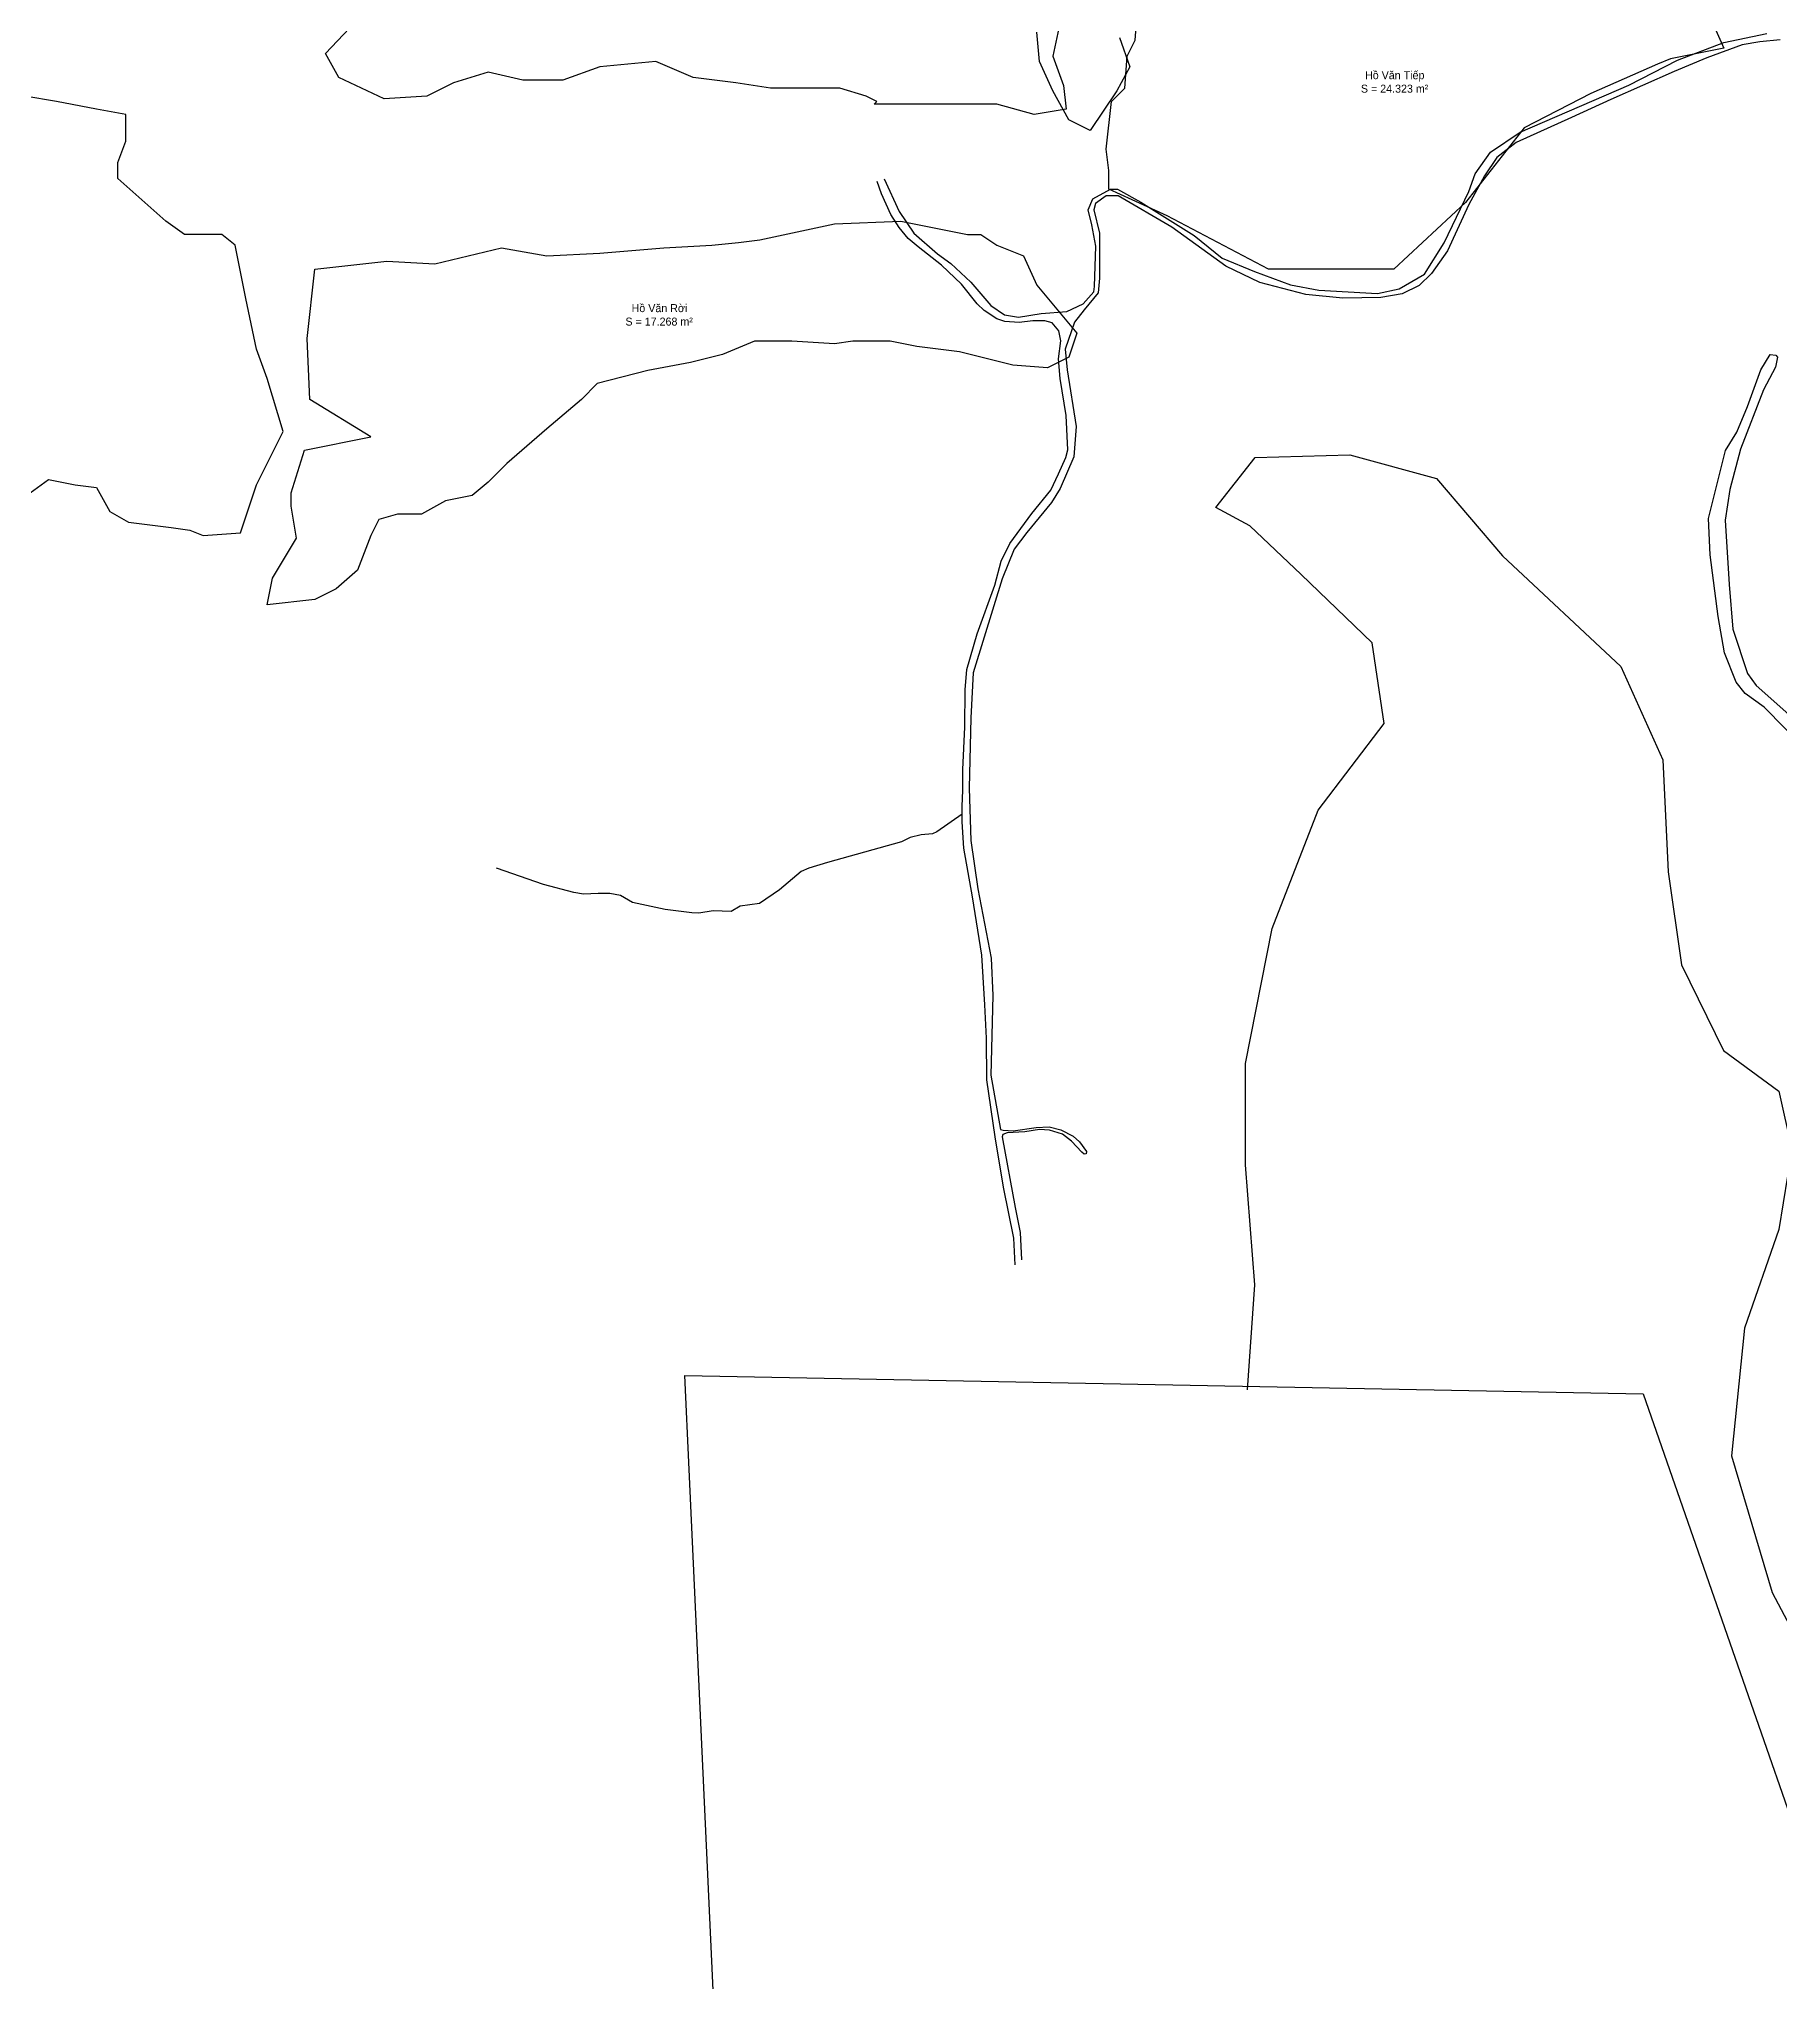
# Model space of a CAD drawing. Extents: x 552101 to 560756, y 1825061 to 1833835.
# Drawn here: x 553391 to 554044, y 1827998 to 1828728 of the extents above; entities that cross this region are included whole.
import ezdxf

# ---------------------------------------------------------------- set-up
doc = ezdxf.new("R2010")
doc.units = 0
for name, color, linetype in [('07', 7, 'Continuous'), ('2', 7, 'Continuous'), ('DUONG DAT', 7, 'Continuous'), ('nha', 7, 'Continuous'), ('Xin bien rung', 7, 'Continuous')]:
    doc.layers.add(name, color=color, linetype=linetype)

# ---------------------------------------------------------------- blocks, each defined once
blk = doc.blocks.new('đường đất')
at = {"layer": 'DUONG DAT'}
for points in [[(140642, 464483.44), (140643.43, 464480.32), (140644.84, 464478.25), (140647.11, 464476.28), (140648.38, 464475.35), (140650.27, 464473.56), (140652.17, 464471.35), (140653.48, 464470.45), (140654.81, 464470.23), (140656.98, 464470.59), (140659.42, 464470.76), (140660.99, 464471.52), (140662, 464472.66), (140662.07, 464473.15), (140662.18, 464477.02), (140661.81, 464479.05), (140661.46, 464480.46), (140661.91, 464481.51), (140663.58, 464482.45), (140664.25, 464482.45), (140666.49, 464481.21), (140671.58, 464478.01), (140674.23, 464475.85), (140677.32, 464474.59), (140680.77, 464473.31), (140683.46, 464472.81), (140689.07, 464472.49), (140691.12, 464472.95), (140693.55, 464474.33), (140695.4, 464477.33), (140697.76, 464482.21), (140698.37, 464483.89), (140699.83, 464485.98), (140702.65, 464487.88), (140713.04, 464492.37), (140717.67, 464494.74), (140722.08, 464496.44), (140726.18, 464497.29)], [(140729.89, 464429.05), (140725.93, 464433.04), (140724.12, 464434.36), (140723.27, 464435.41), (140722.14, 464438.22), (140721.55, 464441.68), (140720.79, 464447.58), (140720.63, 464451.03), (140722.25, 464457.51), (140723.31, 464459.26), (140724.33, 464461.72), (140725.63, 464465.22), (140726.49, 464466.66), (140727.04, 464466.6), (140727.2, 464466.42), (140727.02, 464465.46), (140725.88, 464463.32), (140723.69, 464457.66), (140722.66, 464453.8), (140722.21, 464450.86), (140722.59, 464444.74), (140722.94, 464440.49), (140724.35, 464436.26), (140725.17, 464435.1), (140728.58, 464432.1)], [(140727.46, 464496.68), (140725.51, 464496.48), (140723.85, 464496.19), (140720.46, 464494.97), (140717.34, 464493.67), (140711.32, 464490.98), (140707.57, 464489.29), (140702.28, 464486.9), (140700.44, 464485.47), (140699.27, 464483.72), (140697.77, 464480.97), (140695.74, 464476.56), (140694.2, 464474.4), (140693.03, 464473.25), (140691.42, 464472.46), (140689.36, 464472.1), (140685.76, 464472.04), (140682.23, 464472.38), (140677.85, 464473.53), (140674.58, 464475.09), (140669.44, 464478.83), (140664.34, 464481.79), (140663.17, 464481.79), (140662.17, 464481.08), (140662.01, 464480.46), (140662.53, 464478.26), (140662.55, 464473.95), (140662.43, 464472.57), (140661.07, 464470.94), (140660.16, 464469.75), (140659.26, 464467.19), (140659.46, 464465.22), (140660.31, 464459.82), (140660.09, 464456.91), (140658.81, 464453.91), (140657.98, 464452.56), (140655.63, 464449.71), (140654.4, 464448.11), (140653.27, 464445.28), (140651.54, 464439.72), (140650.5, 464436.32), (140650.28, 464432.01), (140650.11, 464425.31), (140650.28, 464420.32), (140650.95, 464415.71), (140652.22, 464409.09), (140652.36, 464405.55), (140652.19, 464397.95), (140653.09, 464392.78), (140653.37, 464392.69), (140654.31, 464392.65), (140656.5, 464392.97), (140657.73, 464393.03), (140658.85, 464392.74), (140660.05, 464392.14), (140660.63, 464391.59), (140661.29, 464390.68), (140661.27, 464390.45), (140661.09, 464390.4), (140660.85, 464390.6), (140659.87, 464391.66), (140659.03, 464392.31), (140657.78, 464392.7), (140656.83, 464392.75), (140655.42, 464392.55), (140653.75, 464392.44), (140653.33, 464392.3), (140653.25, 464392.05), (140654.49, 464385.34), (140654.99, 464382.93), (140655.11, 464380.33)], [(140729.89, 464429.05), (140725.93, 464433.04), (140724.12, 464434.36), (140723.27, 464435.41), (140722.14, 464438.22), (140721.55, 464441.68), (140720.79, 464447.58), (140720.63, 464451.03), (140722.25, 464457.51), (140723.31, 464459.26), (140724.33, 464461.72), (140725.63, 464465.22), (140726.49, 464466.66), (140727.04, 464466.6), (140727.2, 464466.42), (140727.02, 464465.46), (140725.88, 464463.32), (140723.69, 464457.66), (140722.66, 464453.8), (140722.21, 464450.86), (140722.59, 464444.74), (140722.94, 464440.49), (140724.35, 464436.26), (140725.17, 464435.1), (140728.58, 464432.1)], [(140727.46, 464496.68), (140725.51, 464496.48), (140723.85, 464496.19), (140720.46, 464494.97), (140717.34, 464493.67), (140711.32, 464490.98), (140707.57, 464489.29), (140702.28, 464486.9), (140700.44, 464485.47), (140699.27, 464483.72), (140697.77, 464480.97), (140695.74, 464476.56), (140694.2, 464474.4), (140693.03, 464473.25), (140691.42, 464472.46), (140689.36, 464472.1), (140685.76, 464472.04), (140682.23, 464472.38), (140677.85, 464473.53), (140674.58, 464475.09), (140669.44, 464478.83), (140664.34, 464481.79), (140663.17, 464481.79), (140662.17, 464481.08), (140662.01, 464480.46), (140662.53, 464478.26), (140662.55, 464473.95), (140662.43, 464472.57), (140661.07, 464470.94), (140660.16, 464469.75), (140659.26, 464467.19), (140659.46, 464465.22), (140660.31, 464459.82), (140660.09, 464456.91), (140658.81, 464453.91), (140657.98, 464452.56), (140655.63, 464449.71), (140654.4, 464448.11), (140653.27, 464445.28), (140651.54, 464439.72), (140650.5, 464436.32), (140650.28, 464432.01), (140650.11, 464425.31), (140650.28, 464420.32), (140650.95, 464415.71), (140652.22, 464409.09), (140652.36, 464405.55), (140652.19, 464397.95), (140653.09, 464392.78), (140653.37, 464392.69), (140654.31, 464392.65), (140656.5, 464392.97), (140657.73, 464393.03), (140658.85, 464392.74), (140660.05, 464392.14), (140660.63, 464391.59), (140661.29, 464390.68), (140661.27, 464390.45), (140661.09, 464390.4), (140660.85, 464390.6), (140659.87, 464391.66), (140659.03, 464392.31), (140657.78, 464392.7), (140656.83, 464392.75), (140655.42, 464392.55), (140653.75, 464392.44), (140653.33, 464392.3), (140653.25, 464392.05), (140654.49, 464385.34), (140654.99, 464382.93), (140655.11, 464380.33)], [(140654.49, 464379.86), (140654.38, 464382.41), (140653.4, 464387.26), (140652.58, 464392.08), (140651.8, 464397.49), (140651.76, 464401.47), (140651.62, 464404.66), (140651.33, 464409.38), (140650.44, 464414.95), (140649.6, 464419.58), (140649.46, 464422.09), (140649.44, 464423.58), (140649.5, 464425.12), (140649.51, 464427.1), (140649.71, 464431.13), (140649.73, 464434.68), (140649.88, 464436.62), (140650.88, 464440.03), (140652.56, 464444.67), (140653.16, 464446.95), (140653.98, 464448.65), (140656.08, 464451.5), (140657.92, 464453.72), (140658.62, 464455.28), (140659.35, 464456.86), (140659.54, 464457.59), (140659.37, 464460.85), (140658.81, 464464.4), (140658.63, 464466.27), (140658.87, 464467.97), (140658.68, 464468.94), (140658.02, 464469.69), (140657.34, 464469.9), (140656.19, 464469.9), (140654.88, 464469.73), (140653.52, 464469.82), (140652.75, 464470.09), (140651.56, 464470.86), (140650.87, 464471.49), (140649.38, 464473.37), (140647.47, 464475.18), (140645.26, 464476.95), (140644.3, 464477.74), (140643.45, 464478.79), (140642.65, 464480.02), (140641.74, 464482), (140641.34, 464483.17)], [(140654.49, 464379.86), (140654.38, 464382.41), (140653.4, 464387.26), (140652.58, 464392.08), (140651.8, 464397.49), (140651.76, 464401.47), (140651.62, 464404.66), (140651.33, 464409.38), (140650.44, 464414.95), (140649.6, 464419.58), (140649.46, 464422.09), (140649.44, 464423.58), (140649.5, 464425.12), (140649.51, 464427.1), (140649.71, 464431.13), (140649.73, 464434.68), (140649.88, 464436.62), (140650.88, 464440.03), (140652.56, 464444.67), (140653.16, 464446.95), (140653.98, 464448.65), (140656.08, 464451.5), (140657.92, 464453.72), (140658.62, 464455.28), (140659.35, 464456.86), (140659.54, 464457.59), (140659.37, 464460.85), (140658.81, 464464.4), (140658.63, 464466.27), (140658.87, 464467.97), (140658.68, 464468.94), (140658.02, 464469.69), (140657.34, 464469.9), (140656.19, 464469.9), (140654.88, 464469.73), (140653.52, 464469.82), (140652.75, 464470.09), (140651.56, 464470.86), (140650.87, 464471.49), (140649.38, 464473.37), (140647.47, 464475.18), (140645.26, 464476.95), (140644.3, 464477.74), (140643.45, 464478.79), (140642.65, 464480.02), (140641.74, 464482), (140641.34, 464483.17)], [(140649.45, 464422.83), (140647.04, 464421.14), (140646.62, 464420.95), (140645.53, 464420.87), (140644.5, 464420.6), (140643.66, 464420.19), (140636.62, 464418.22), (140634.82, 464417.69), (140634.08, 464417.38), (140632.02, 464415.61), (140630.12, 464414.33), (140628.29, 464414.06), (140627.41, 464413.56), (140625.71, 464413.62), (140624.34, 464413.39), (140623.67, 464413.43), (140621.11, 464413.75), (140618, 464414.42), (140616.85, 464415.08), (140615.85, 464415.28), (140614.72, 464415.26), (140613.35, 464415.22), (140612.4, 464415.38), (140609.51, 464416.14), (140605.03, 464417.7)]]:
    blk.add_lwpolyline(points, dxfattribs=at)

msp = doc.modelspace()

# ---------------------------------------------------------------- linework, layer by layer
at = {"layer": '07'}
for points in [[(553774.51, 1828735.15), (553771.5, 1828721.14), (553775.51, 1828710.13), (553776.51, 1828701.13), (553764.5, 1828699.13), (553750.49, 1828703.13), (553735.48, 1828703.13), (553704.47, 1828703.13), (553705.47, 1828704.13), (553701.47, 1828706.13), (553691.46, 1828709.13), (553665.45, 1828709.13), (553652.44, 1828711.13), (553636.43, 1828713.13), (553622.42, 1828719.14), (553601.41, 1828717.14), (553587.4, 1828712.13), (553579.4, 1828712.13), (553579.4, 1828712.13), (553572.39, 1828712.13), (553572.39, 1828712.13), (553559.39, 1828715.14), (553559.39, 1828715.14), (553546.38, 1828711.13), (553536.37, 1828706.13), (553520.36, 1828705.13), (553503.35, 1828713.13), (553498.35, 1828722.14), (553498.35, 1828722.14), (553516.36, 1828741.15)], [(554019.64, 1828733.15), (554023.65, 1828724.14), (554003.63, 1828720.14), (553998.63, 1828718.14), (553973.62, 1828707.13), (553948.6, 1828694.12), (553926.59, 1828666.11), (553899.58, 1828641.09), (553852.55, 1828641.09), (553814.53, 1828661.11), (553792.52, 1828671.11), (553792.52, 1828678.12), (553791.52, 1828686.12), (553793.52, 1828704.13), (553798.52, 1828709.13), (553799.52, 1828721.14), (553802.52, 1828727.14), (553803.52, 1828740.15)], [(553796.52, 1828728.14), (553800.52, 1828717.14), (553795.52, 1828708.13), (553785.51, 1828693.12), (553777.51, 1828697.13), (553771.5, 1828708.13), (553766.5, 1828719.14), (553765.5, 1828730.14)], [(553376.28, 1828549.04), (553394.29, 1828562.05), (553404.3, 1828560.05), (553412.3, 1828559.05), (553417.31, 1828550.04), (553424.31, 1828546.04), (553440.32, 1828544.04), (553447.32, 1828543.04), (553452.33, 1828541.04), (553466.33, 1828542.04), (553472.34, 1828560.05), (553482.34, 1828580.06), (553476.34, 1828600.07), (553472.34, 1828611.08), (553468.34, 1828630.09), (553464.33, 1828650.1), (553459.33, 1828654.1), (553445.32, 1828654.1), (553438.32, 1828659.1), (553420.31, 1828675.11), (553420.31, 1828681.12), (553423.31, 1828689.12), (553423.31, 1828699.13), (553412.3, 1828701.13), (553397.3, 1828704.13), (553385.29, 1828706.13)]]:
    msp.add_lwpolyline(points, dxfattribs=at)
msp.add_lwpolyline([(553780.51, 1828617.08), (553777.51, 1828608.08), (553769.5, 1828604.07), (553756.5, 1828605.07), (553736.49, 1828610.08), (553720.48, 1828612.08), (553710.47, 1828614.08), (553696.46, 1828614.08), (553689.46, 1828613.08), (553673.45, 1828614.08), (553659.44, 1828614.08), (553647.44, 1828609.08), (553635.43, 1828606.07), (553619.42, 1828603.07), (553600.41, 1828598.07), (553594.41, 1828592.07), (553581.4, 1828581.06), (553566.39, 1828568.05), (553559.39, 1828561.05), (553553.38, 1828556.05), (553543.38, 1828554.05), (553534.37, 1828549.04), (553525.37, 1828549.04), (553518.36, 1828547.04), (553515.36, 1828541.04), (553510.36, 1828528.03), (553502.35, 1828521.03), (553494.35, 1828517.03), (553476.34, 1828515.02), (553478.34, 1828525.03), (553487.35, 1828540.04), (553485.34, 1828552.04), (553485.34, 1828557.05), (553490.35, 1828573.06), (553515.36, 1828578.06), (553492.35, 1828592.07), (553491.35, 1828615.08), (553494.35, 1828641.09), (553521.36, 1828644.1), (553539.38, 1828643.1), (553564.39, 1828649.1), (553581.4, 1828646.1), (553601.41, 1828647.1), (553625.42, 1828649.1), (553643.43, 1828650.1), (553653.44, 1828651.1), (553653.44, 1828651.1), (553661.44, 1828652.1), (553689.46, 1828658.1), (553714.47, 1828659.1), (553739.49, 1828654.1), (553744.49, 1828654.1), (553750.49, 1828650.1), (553760.5, 1828646.1), (553765.5, 1828635.09), (553780.51, 1828617.08)], close=True, dxfattribs=at)
at = {"layer": '2'}
msp.add_lwpolyline([(553844.62, 1828220.09), (553847.44, 1828259.54), (553843.92, 1828304.61), (553843.92, 1828342.65), (553853.95, 1828393.37), (553871.25, 1828437.81), (553895.95, 1828470.39), (553891.51, 1828500.76), (553864.83, 1828526.43), (553845.56, 1828544.7), (553832.72, 1828551.61), (553847.54, 1828570.37), (553883.11, 1828571.36), (553915.71, 1828562.48), (553940.42, 1828533.35), (553984.88, 1828491.87), (554000.75, 1828456.7), (554002.73, 1828414.74), (554007.67, 1828379.68), (554023.48, 1828347.59), (554044.23, 1828332.29), (554049.19, 1828310.42), (554044.25, 1828280.3), (554031.4, 1828243.27), (554026.48, 1828195.23), (554041.79, 1828143.89), (554064.02, 1828101.92)], dxfattribs=at)
at = {"layer": 'Xin bien rung'}
msp.add_lwpolyline([(553689.86, 1826997.69), (553633.33, 1828225.48), (553993.33, 1828218.58), (554322.51, 1827272.75)], dxfattribs=at)

# ---------------------------------------------------------------- block references
at = {"layer": 'nha', "xscale": 3.93921, "yscale": 3.93921}
msp.add_blockref('đường đất', (-310.24, -1022.74), dxfattribs=at)

# ---------------------------------------------------------------- texts
at = {"layer": '07'}
for s, height, p in [('Hồ Văn Tiếp', 3.0017, (553888.82, 1828712.45)), ('S = 24.323 m²', 3.0017, (553887.27, 1828707.39)), ('S = 17.268 m²', 3.0017, (553610.97, 1828619.89)), ('Hồ Văn Rời', 3.002, (553613.3, 1828624.94))]:
    msp.add_text(s, height=height, dxfattribs=at).set_placement(p)

doc.saveas('drawing.dxf')
